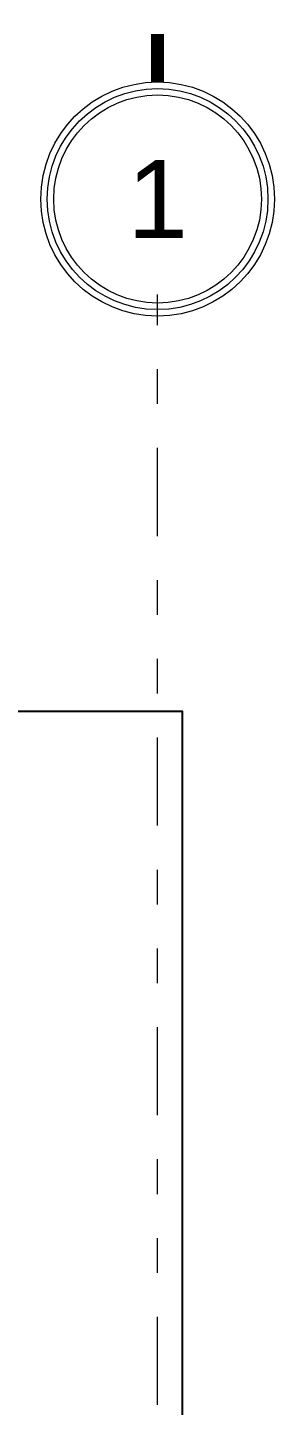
# Model space of a CAD drawing. Header units: millimetres. Extents: x 2056 to 4470, y 1400 to 3101.
# Drawn here: x 2166.487 to 2167.2, y 1415.978 to 1419.95 of the extents above; entities that cross this region are included whole.
import ezdxf
from ezdxf.enums import TextEntityAlignment as Align

# ---------------------------------------------------------------- set-up
doc = ezdxf.new("R2010")
doc.units = ezdxf.units.MM
doc.linetypes.add('DIVIDE', pattern=[31.75, 12.7, -6.35, 0, -6.35, 0, -6.35])
for name, color, linetype in [('A-ANNO-DIMS-GRID', 195, 'Continuous'), ('A-GRID-COLS', 75, 'DIVIDE'), ('A-PLAN-6', 9, 'Continuous')]:
    doc.layers.add(name, color=color, linetype=linetype)
doc.styles.add('ROMAN', font='arial.ttf')

# ---------------------------------------------------------------- blocks, each defined once
blk = doc.blocks.new('EJE NUMERO')
at = {"color": 0, "linetype": 'Continuous', "lineweight": 9, "const_width": 0.1}
blk.add_lwpolyline([(0, 1.7), (0, 2.068)], dxfattribs=at)
at = {"color": 0, "linetype": 'Continuous', "lineweight": 9}
for radius in [0.9, 0.85, 0.8]:
    blk.add_circle((0, 0.8), radius, dxfattribs=at)
at = {"lineweight": 9, "style": 'ROMAN'}
blk.add_attdef('1', (-0.199, 0.527), '', height=0.6, dxfattribs=at)

msp = doc.modelspace()

# ---------------------------------------------------------------- linework, layer by layer
at = {"layer": 'A-GRID-COLS', "lineweight": 9, "ltscale": 0.02}
msp.add_lwpolyline([(2166.8625, 1402.6192), (2166.8625, 1419.1802)], dxfattribs=at)
at = {"layer": 'A-PLAN-6', "elevation": 0.2289}
msp.add_lwpolyline([(2163.3741, 1417.9792), (2166.9331, 1417.9792), (2166.9331, 1415.1792)], dxfattribs=at)

# ---------------------------------------------------------------- block references
at = {"layer": 'A-ANNO-DIMS-GRID'}
ref = msp.add_blockref('EJE NUMERO', (2166.8625, 1419.1558), dxfattribs=dict(at, xscale=0.375, yscale=0.3749999850988388, zscale=0.375))
ref.add_attrib('1', '1', dxfattribs={"layer": '0', "lineweight": 9, "height": 0.225, "style": 'ROMAN'}).set_placement((2166.8625, 1419.4558), align=Align.MIDDLE_CENTER)

doc.saveas('drawing.dxf')
